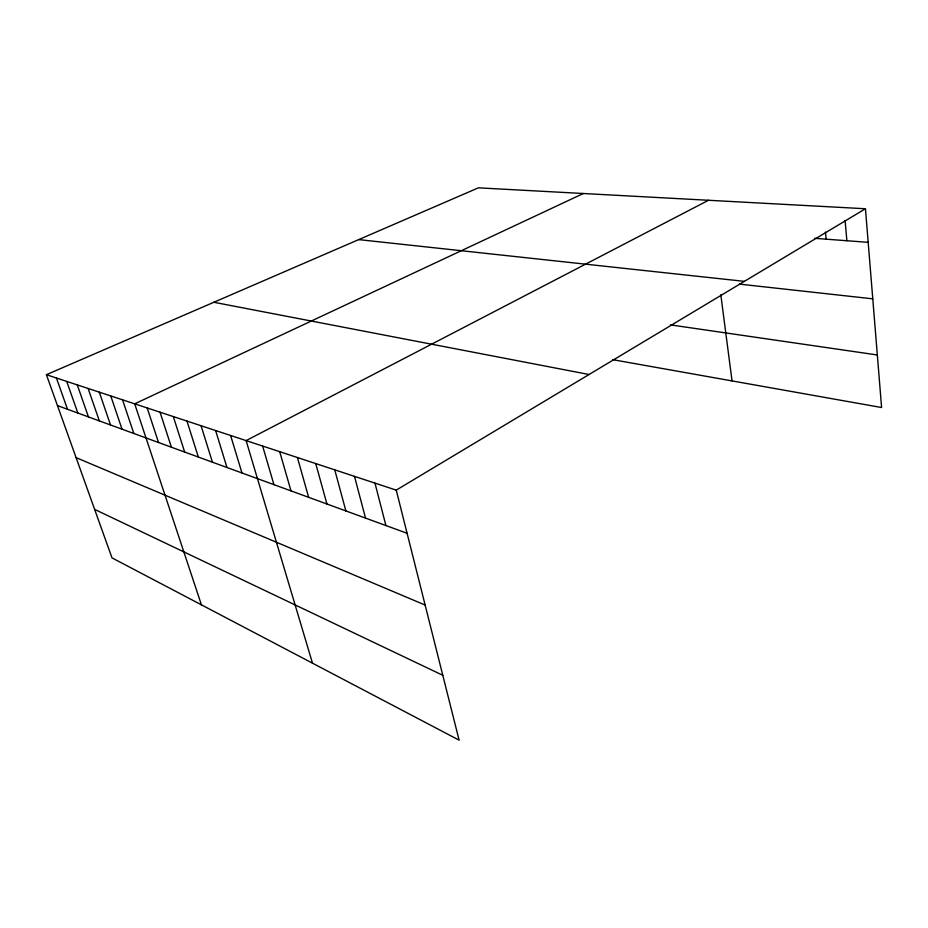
<?xml version="1.0" encoding="UTF-8"?>
<svg xmlns="http://www.w3.org/2000/svg" width="928" height="928" viewBox="0 0 928 928"><rect width="100%" height="100%" fill="white"/><g stroke="black" fill="none" stroke-linecap="round" stroke-linejoin="round"><path stroke-width="1.39" d="M396.244 490.135L459.105 740.161L111.998 557.879L46.4 374.703L396.244 490.135L865.453 208.754L881.6 407.531L612.828 359.693M708.493 200.274L246.117 440.603L312.492 663.172M583.329 193.511L134.688 403.831L201.422 604.836M46.4 374.703L478.396 187.839L865.453 208.754M814.61 238.31L868.179 242.336M358.707 239.61L744.384 281.358M739.454 284.107L872.772 298.839M670.55 324.893L877.331 354.972M213.858 302.273L589.048 374.506M57.466 405.606L407.09 533.275M76.096 457.632L425.128 605.044M94.633 509.379L442.795 675.294M56.422 378.009L67.524 409.271M66.712 381.408L77.848 413.041M77.268 384.888L88.45 416.916M88.125 388.472L99.342 420.894M99.284 392.15L110.525 424.978M110.757 395.943L122.02 429.177M122.542 399.829L133.841 433.492M147.181 407.96L158.526 442.505M160.057 412.206L171.402 447.215M173.304 416.579L184.672 452.052M186.98 421.092L198.348 457.052M201.063 425.743L212.442 462.202M215.609 430.534L226.977 467.503M230.62 435.487L241.976 472.978M262.624 446.043L273.946 484.66M279.711 451.681L290.998 490.889M297.412 457.527L308.653 497.327M315.74 463.571L326.934 504.008M334.753 469.846L345.877 510.922M354.484 476.354L365.528 518.102M374.958 483.117L385.92 525.55M720.812 294.768L732.041 380.909M825.479 232.07L826.14 239.18M845.106 220.562L846.881 240.735"/></g></svg>
